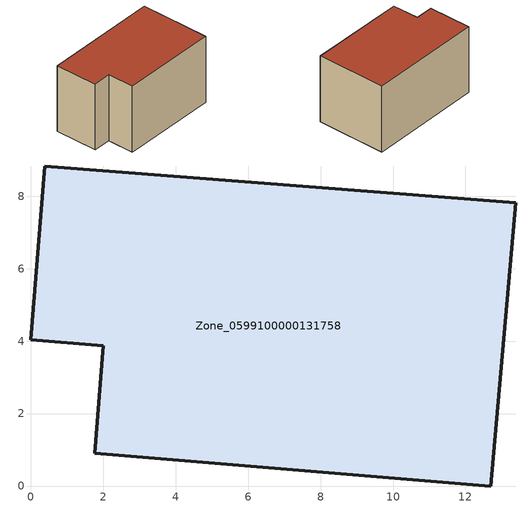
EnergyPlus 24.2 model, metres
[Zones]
Zone_0599100000131758
 floor ground (C_G): 1.76,0.91 2,3.88 0,4.04 0.38,8.84 13.38,7.82 12.7,0 z7.53
 wall outside (C_F): 2,3.88 1.76,0.91 12.7,0 13.38,7.82 0.38,8.84 0,4.04 2,3.88 z7.53:15.32
 roof outside (C_R): 0.38,8.84 0,4.04 2,3.88 1.76,0.91 12.7,0 13.38,7.82 z15.32
[BUILDING]
Pand.0599100000131758: North Axis=0; Terrain=City; Loads Convergence Tolerance Value=0.04; Temperature Convergence Tolerance Value=0.4; Solar Distribution=FullExterior; Maximum Number of Warmup Days=25; Minimum Number of Warmup Days=1
[Site:Location]
Rotterdam.The.Hague.AP_ZH_NLD Design_Conditions: Latitude=51.96; Longitude=4.45; Time Zone=1; Elevation=-4.5
[SITE:GROUNDTEMPERATURE:BUILDINGSURFACE]
18, 18, 18, 18, 18, 18, 18, 18, 18, 18, 18, 18
[MATERIAL] Thermal Absorptance=0.9; Solar Absorptance=0.7; Visible Absorptance=0.7
Name | Roughness | Thickness | Conductivity | Density | Specific Heat
G.TC.1946-1964 | MediumSmooth | 0.15 | 1 | 540 | 1210
F.TC.1946-1964 | Rough | 0.3 | 0.857143 | 1920 | 840
R.TC.1946-1964 | MediumRough | 0.2 | 0.235294 | 1500 | 1000
[CONSTRUCTION]
C_G: G.TC.1946-1964
C_F: F.TC.1946-1964
C_R: R.TC.1946-1964
[ZONE]
Zone_0599100000131758: Type=1; Multiplier=1; Ceiling Height=Autocalculate; Volume=Autocalculate; Floor Area=autocalculate; Part of Total Floor Area=Yes
[ZONEINFILTRATION:DESIGNFLOWRATE]
Infil_Zone_0599100000131758: Zone or ZoneList or Space or SpaceList=Zone_0599100000131758; Schedule=AlwaysOn; Design Flow Rate Calculation Method=Flow/Area; Flow Rate per Floor Area=0.003; Constant Term Coefficient=1; Temperature Term Coefficient=0; Velocity Term Coefficient=0; Velocity Squared Term Coefficient=0
[HVACTEMPLATE:ZONE:IDEALLOADSAIRSYSTEM]
Zone_0599100000131758: Maximum Heating Supply Air Temperature=50; Minimum Cooling Supply Air Temperature=13; Maximum Heating Supply Air Humidity Ratio=0.0156; Minimum Cooling Supply Air Humidity Ratio=0.0077; Heating Limit=NoLimit; Cooling Limit=NoLimit; Dehumidification Control Type=ConstantSensibleHeatRatio; Cooling Sensible Heat Ratio=0.7; Dehumidification Setpoint=60; Humidification Control Type=None; Humidification Setpoint=30; Outdoor Air Method=None; Outdoor Air Flow Rate per Person=0.00944; Outdoor Air Flow Rate per Zone Floor Area=0; Outdoor Air Flow Rate per Zone=0; Demand Controlled Ventilation Type=None; Outdoor Air Economizer Type=NoEconomizer; Heat Recovery Type=None; Sensible Heat Recovery Effectiveness=0.7; Latent Heat Recovery Effectiveness=0.65
[ZONECONTROL:THERMOSTAT]
ThermostatControl_Zone_0599100000131758: Zone or ZoneList=Zone_0599100000131758; Control Type Schedule=DualSetpointControlType; Control 1=Thermostat_Zone_0599100000131758; Temperature Difference Between Cutout And Setpoint=0
[THERMOSTATSETPOINT:DUALSETPOINT]
Thermostat_Zone_0599100000131758: Heating Setpoint Temperature Schedule=HeatingSetpoint_Zone_0599100000131758; Cooling Setpoint Temperature Schedule=CoolingSetpoint_Zone_0599100000131758
[SCHEDULE:COMPACT]
HeatingSetpoint_Zone_0599100000131758: Through: 12/31, For: AllDays, Until: 24:00, 21
CoolingSetpoint_Zone_0599100000131758: Through: 12/31, For: AllDays, Until: 24:00, 24
DualSetpointControlType: Through: 12/31, For: AllDays, Until: 24:00, 4
AlwaysOn: Through: 12/31, For: AllDays, Until: 24:00, 1
